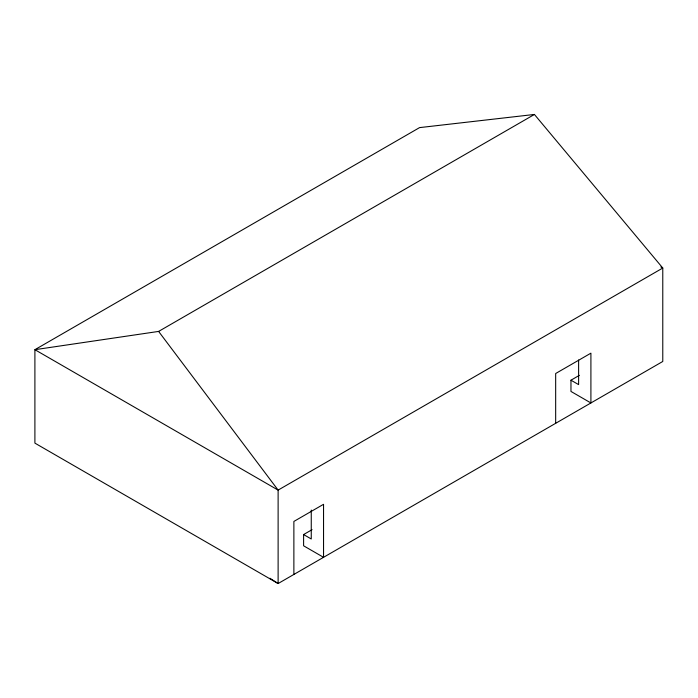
<?xml version="1.0" encoding="UTF-8"?>
<svg xmlns="http://www.w3.org/2000/svg" width="698" height="698" viewBox="0 0 698 698"><rect width="100%" height="100%" fill="white"/><g stroke="black" fill="none" stroke-linecap="round" stroke-linejoin="round"><path stroke-width="1.05" d="M660.893 266.941L662.777 268.032L278.118 490.109L34.9 349.689L158.612 331.419L534.415 114.455L662.777 268.032L662.777 361.468L278.118 583.545L34.9 443.125L34.9 349.689L419.559 127.612L534.415 114.455M293.875 574.454L293.875 521.441L323.549 504.305L323.549 557.318L303.604 545.801L303.604 534.555L312.093 529.651M555.669 423.302L555.669 373.509L590.909 353.162L590.909 402.955L570.964 391.438L570.964 380.201L579.366 375.341M570.964 380.201L578.616 384.615L578.616 359.985M303.604 534.555L311.256 538.978L311.256 510.064M269.899 578.232L278.118 583.545L278.118 490.109L158.612 331.419"/></g></svg>
